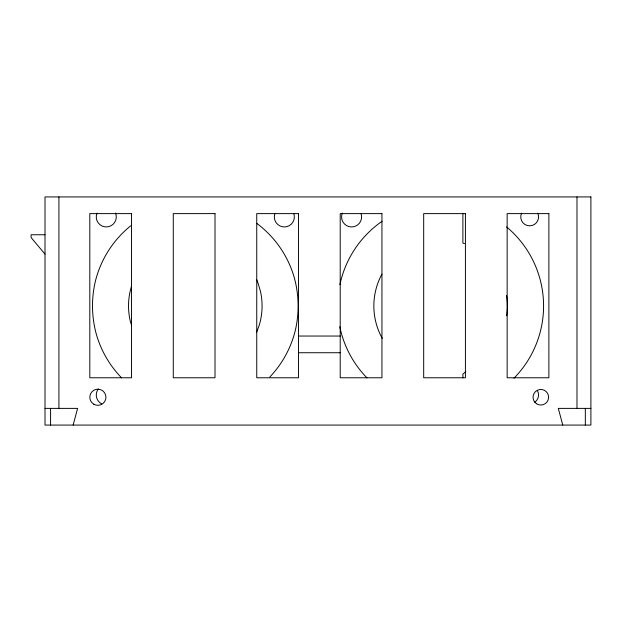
<?xml version="1.0" encoding="UTF-8"?>
<svg xmlns="http://www.w3.org/2000/svg" width="622" height="622" viewBox="0 0 622 622"><rect width="100%" height="100%" fill="white"/><g stroke="black" fill="none" stroke-linecap="round" stroke-linejoin="round"><path stroke-width="0.93" d="M73.139 425.075L77.61 408.382L45.009 408.382M256.443 332.692L259.187 325.415A66.772 66.772 0 0 0 260.354 290.871L257.827 282.505A66.772 66.772 0 0 0 256.746 279.807M465.792 371.645L462.885 374.094L462.885 377.881M45.009 234.766L31.1 234.766L31.1 237.55L45.009 254.126M298.474 336.043L340.211 336.043M298.474 352.736L340.211 352.736M590.9 408.382L558.299 408.382L562.77 425.075M464.517 243.606L462.885 243.101L462.885 213.229M131.615 325.539L130.262 321.061A66.772 66.772 0 0 1 131.429 286.517M585.333 408.382L585.333 425.075M576.983 196.925L576.983 408.382M58.919 196.925L58.919 408.382M50.576 408.382L50.576 425.075M361.141 213.898A10.014 10.014 0 0 1 351.173 226.937A10.014 10.014 0 0 1 342.333 213.113M537.369 390.546A8.902 8.902 0 0 1 534.764 402.294M537.727 213.167A8.902 8.902 0 0 1 529.664 225.833A8.902 8.902 0 0 1 521.594 213.167M293.677 213.307A10.014 10.014 0 0 1 284.549 226.944A10.014 10.014 0 0 1 274.862 213.704M115.521 213.066A10.014 10.014 0 0 1 106.308 226.944A10.014 10.014 0 0 1 97.009 213.128M101.674 403.896A10.014 10.014 0 0 1 98.315 388.921M269.87 376.948A102.941 102.941 0 0 0 295.372 330.158C299.431 312.625 298.972 294.206 294.058 276.891A102.941 102.941 0 0 0 256.731 223.345M121.585 377.818A102.941 102.941 0 0 1 96.558 335.04C91.644 317.725 91.193 299.306 95.252 281.766A102.941 102.941 0 0 1 130.659 225.856M506.572 295.473A66.772 66.772 0 0 1 506.673 315.789M382.25 338.376A66.772 66.772 0 0 1 381.924 274.139M506.533 226.882A102.941 102.941 0 0 1 513.896 378.277M366.957 377.865A102.941 102.941 0 0 1 339.791 326.705M339.915 284.651A102.941 102.941 0 0 1 382.087 221.284M590.9 196.925L45.009 196.925L45.017 425.075L590.9 425.075L590.9 196.925M131.537 213.618L89.809 213.618L89.809 377.772L131.537 377.772L131.537 213.618M215.01 213.618L173.274 213.618L173.274 377.772L215.01 377.772L215.01 213.618M298.474 213.618L256.746 213.618L256.746 377.772L298.474 377.772L298.474 213.618M381.947 213.618L340.211 213.618L340.211 377.772L381.947 377.772L381.947 213.618M465.419 213.618L423.683 213.618L423.683 377.772L465.419 377.772L465.419 213.618M548.884 213.618L507.148 213.618L507.148 377.772L548.884 377.772L548.884 213.618M93.844 404.238A8.07 8.07 0 0 0 105.942 397.248A8.07 8.07 0 0 0 93.844 390.266A8.07 8.07 0 0 0 93.844 404.238M536.498 403.732A7.791 7.791 0 0 0 548.588 397.746A7.791 7.791 0 0 0 537.361 390.266A7.791 7.791 0 0 0 536.498 403.732"/></g></svg>
